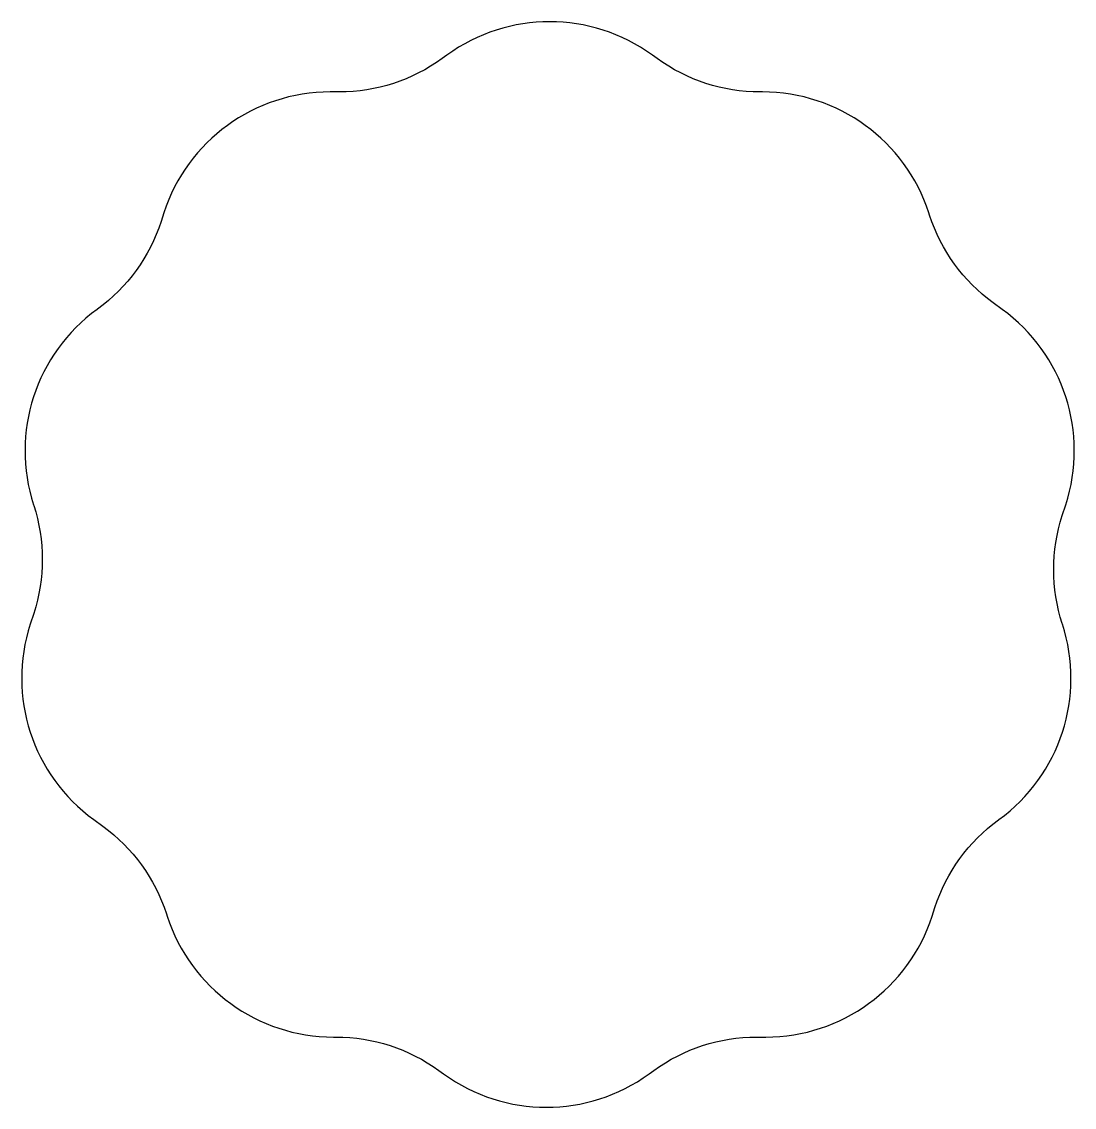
# Model space of a CAD drawing. Header units: millimetres. Extents: x 341.7 to 387.3, y 153.4 to 200.4.
import ezdxf

# ---------------------------------------------------------------- set-up
doc = ezdxf.new("R2010")
doc.units = ezdxf.units.MM

msp = doc.modelspace()

# ---------------------------------------------------------------- linework, layer by layer
msp.add_lwpolyline([(381.044, 192.012), (381.008, 192.121, 0.32492), (373.806, 197.354), (373.691, 197.354, -0.158384), (369.24, 198.801), (369.031, 198.952, 0.32492), (360.127, 198.952), (359.918, 198.801, -0.158384), (355.467, 197.354), (355.064, 197.354, 0.32492), (347.862, 192.121), (347.737, 191.738, -0.158384), (344.986, 187.952), (344.965, 187.937, 0.32492), (342.214, 179.469), (342.222, 179.445, -0.158384), (342.222, 174.764), (342.07, 174.297, 0.32492), (344.822, 165.83), (345.219, 165.541, -0.158384), (347.97, 161.754), (348.006, 161.645, 0.32492), (355.208, 156.412), (355.323, 156.412, -0.158384), (359.774, 154.966), (359.984, 154.814, 0.32492), (368.887, 154.814), (369.096, 154.966, -0.158384), (373.547, 156.412), (373.95, 156.412, 0.32492), (381.152, 161.645), (381.277, 162.028, -0.158384), (384.028, 165.815), (384.049, 165.83, 0.32492), (386.8, 174.297), (386.792, 174.321, -0.158384), (386.792, 179.002), (386.944, 179.469, 0.32492), (384.193, 187.937), (383.795, 188.225, -0.158384)], format="xyb", close=True)

doc.saveas('drawing.dxf')
